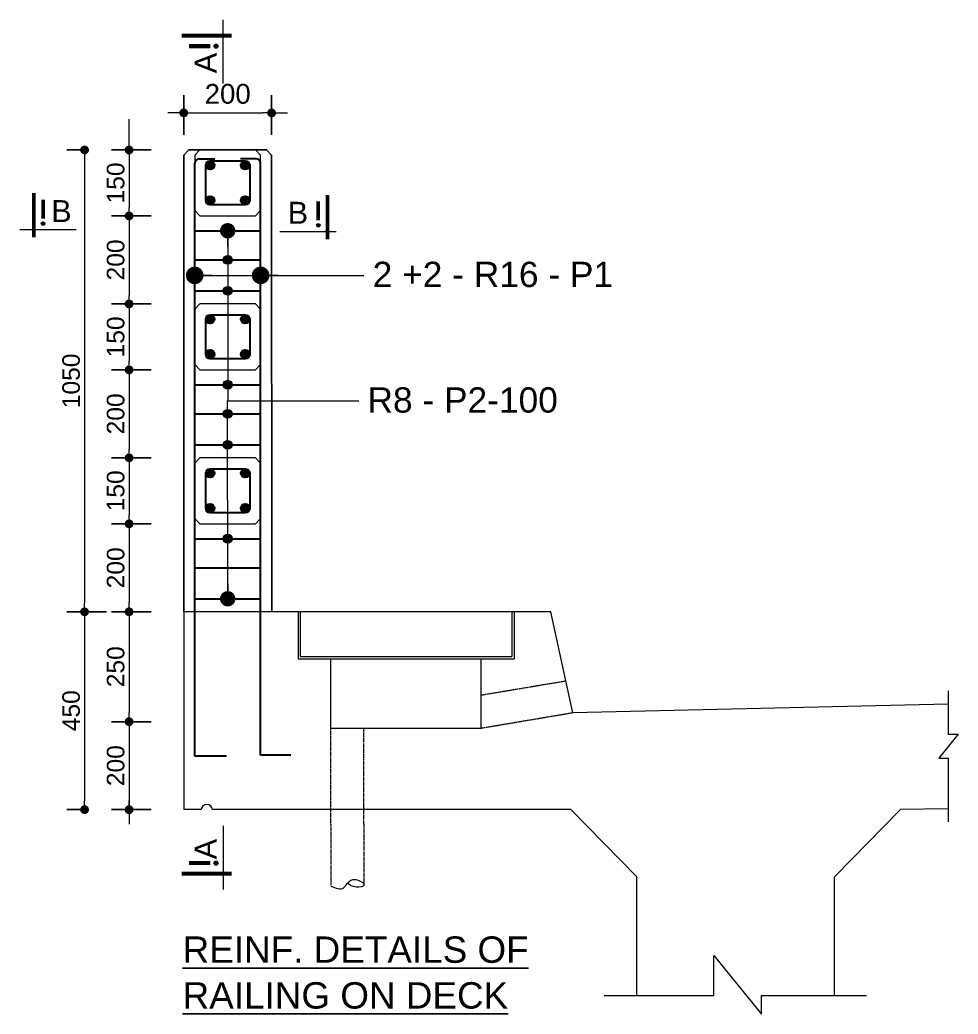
# Model space of a CAD drawing. Header units: millimetres. Extents: x 52966 to 62703, y 7652 to 27430.
# Drawn here: x 60064 to 62198, y 7726 to 9986 of the extents above; entities that cross this region are included whole.
import ezdxf

# ---------------------------------------------------------------- set-up
doc = ezdxf.new("R2010")
doc.units = ezdxf.units.MM
doc.header["$PDMODE"] = 3
doc.linetypes.add('HIDDEN', pattern=[9.524999999999999, 6.35, -3.175])
for name, color, linetype, lineweight in [('Ber', 12, 'Continuous', 30), ('Deck Slab', 11, 'Continuous', 25), ('Dimision', 4, 'Continuous', 18), ('duct', 151, 'Continuous', 13), ('Girder Line', 200, 'Continuous', 13), ('Pile', 7, 'Continuous', 20), ('Structue', 7, 'Continuous', 20), ('Structural Out Line', 151, 'Continuous', 18), ('Text', 7, 'Continuous', 18)]:
    doc.layers.add(name, color=color, linetype=linetype, lineweight=lineweight)
doc.styles.get("Standard").update_dxf_attribs({"font": 'arial.ttf'})
doc.dimstyles.new('ISO-25', dxfattribs={"dimtxt": 75, "dimasz": 28, "dimexe": 75, "dimexo": 45.625, "dimgap": 20, "dimtad": 1, "dimtoh": 1, "dimdec": 0, "dimtxsty": 'Standard', "dimblk": 'DOT', "dimcen": 300, "dimclrd": 256, "dimclre": 256, "dimclrt": 256, "dimadec": 0, "dimazin": 0, "dimtfac": 1, "dimtdec": 0, "dimtix": 1, "dimtmove": 0, "dimatfit": 3, "dimldrblk": 'DOT', "dimfxl": 1, "dimlwd": -1, "dimarcsym": 0})

# ---------------------------------------------------------------- blocks, each defined once
blk = doc.blocks.new('_Dot')
at = {"color": 0, "linetype": 'ByBlock', "lineweight": -2}
blk.add_line((-0.5, 0), (-1, 0), dxfattribs=at)
at = {"color": 0, "linetype": 'ByBlock', "const_width": 0.5}
blk.add_lwpolyline([(-0.25, 0, 1), (0.25, 0, 1)], format="xyb", close=True, dxfattribs=at)
blk = doc.blocks.new('*D1')
at = {"layer": 'Defpoints', "color": 0, "linetype": 'Continuous', "transparency": 16777216}
for p in [(60339.06584608146, 8640.668238507531), (60211.37055277939, 8190.840551741019), (60237.63530171766, 8190.840551741019)]:
    blk.add_point(p, dxfattribs=at)
at = {"layer": 'Dimision', "linetype": 'Continuous', "lineweight": -2, "transparency": 16777216}
for p, q in [((60261.37055277939, 8640.668238507531), (60171.37055277939, 8640.668238507531)), ((60211.37055277939, 8190.840551741019), (60171.37055277939, 8190.840551741019))]:
    blk.add_line(p, q, dxfattribs=at)
at = {"layer": 'Dimision', "linetype": 'Continuous', "transparency": 16777216}
blk.add_line((60211.37055277939, 8620.668238507531), (60211.37055277939, 8210.840551741017), dxfattribs=at)
at = {"layer": 'Dimision', "linetype": 'Continuous', "transparency": 16777216, "xscale": 20, "yscale": 20, "zscale": 20}
for p, rotation in [((60211.37055277939, 8640.668238507531), 90), ((60211.37055277939, 8190.840551741019), 270)]:
    blk.add_blockref('_Dot', p, dxfattribs=dict(at, rotation=rotation))
at = {"layer": 'Dimision', "linetype": 'Continuous', "transparency": 16777216, "insert": (60180.94763327051, 8415.754395124255), "char_height": 40, "attachment_point": 5, "rotation": 90}
blk.add_mtext('450', dxfattribs=at)
blk = doc.blocks.new('*D2')
at = {"layer": 'Defpoints', "color": 0, "linetype": 'Continuous', "transparency": 16777216}
for p in [(60411.94246890498, 8390.84055174102), (60312.63530171769, 8190.840551741019), (60436.94246890499, 8190.840551741019)]:
    blk.add_point(p, dxfattribs=at)
at = {"layer": 'Dimision', "linetype": 'Continuous', "lineweight": -2, "transparency": 16777216}
for p, q in [((60362.63530171769, 8390.84055174102), (60272.63530171769, 8390.84055174102)), ((60362.63530171769, 8190.840551741019), (60272.63530171769, 8190.840551741019))]:
    blk.add_line(p, q, dxfattribs=at)
at = {"layer": 'Dimision', "linetype": 'Continuous', "transparency": 16777216}
blk.add_line((60312.63530171769, 8370.84055174102), (60312.63530171769, 8210.840551741017), dxfattribs=at)
at = {"layer": 'Dimision', "linetype": 'Continuous', "transparency": 16777216, "xscale": 20, "yscale": 20, "zscale": 20}
for p, rotation in [((60312.63530171769, 8390.84055174102), 90), ((60312.63530171769, 8190.840551741019), 270)]:
    blk.add_blockref('_Dot', p, dxfattribs=dict(at, rotation=rotation))
at = {"layer": 'Dimision', "linetype": 'Continuous', "transparency": 16777216, "insert": (60282.2123822088, 8290.840551741), "char_height": 40, "attachment_point": 5, "rotation": 90}
blk.add_mtext('200', dxfattribs=at)
blk = doc.blocks.new('*D3')
at = {"layer": 'Defpoints', "color": 0, "linetype": 'Continuous', "transparency": 16777216}
for p in [(60436.94246890496, 8640.668238507531), (60312.63530171766, 8390.84055174102), (60411.94246890498, 8390.84055174102)]:
    blk.add_point(p, dxfattribs=at)
at = {"layer": 'Dimision', "linetype": 'Continuous', "lineweight": -2, "transparency": 16777216}
for p, q in [((60362.63530171766, 8640.668238507531), (60272.63530171766, 8640.668238507531)), ((60362.63530171766, 8390.84055174102), (60272.63530171766, 8390.84055174102))]:
    blk.add_line(p, q, dxfattribs=at)
at = {"layer": 'Dimision', "linetype": 'Continuous', "transparency": 16777216}
blk.add_line((60312.63530171766, 8620.668238507531), (60312.63530171766, 8410.84055174102), dxfattribs=at)
at = {"layer": 'Dimision', "linetype": 'Continuous', "transparency": 16777216, "xscale": 20, "yscale": 20, "zscale": 20}
for p, rotation in [((60312.63530171766, 8640.668238507531), 90), ((60312.63530171766, 8390.84055174102), 270)]:
    blk.add_blockref('_Dot', p, dxfattribs=dict(at, rotation=rotation))
at = {"layer": 'Dimision', "linetype": 'Continuous', "transparency": 16777216, "insert": (60282.21238220877, 8515.754395124257), "char_height": 40, "attachment_point": 5, "rotation": 90}
blk.add_mtext('250', dxfattribs=at)
blk = doc.blocks.new('*D6')
at = {"layer": 'Defpoints', "color": 0, "linetype": 'Continuous', "transparency": 16777216}
for p in [(60237.63530171767, 9690.668238507531), (60211.37055277939, 8640.668238507531), (60237.63530171767, 8640.668238507531)]:
    blk.add_point(p, dxfattribs=at)
at = {"layer": 'Dimision', "linetype": 'Continuous', "lineweight": -2, "transparency": 16777216}
for p, q in [((60211.37055277939, 9690.668238507531), (60171.37055277939, 9690.668238507531)), ((60211.37055277939, 8640.668238507531), (60171.37055277939, 8640.668238507531))]:
    blk.add_line(p, q, dxfattribs=at)
at = {"layer": 'Dimision', "linetype": 'Continuous', "transparency": 16777216}
blk.add_line((60211.37055277939, 9670.668238507531), (60211.37055277939, 8660.668238507531), dxfattribs=at)
at = {"layer": 'Dimision', "linetype": 'Continuous', "transparency": 16777216, "xscale": 20, "yscale": 20, "zscale": 20}
for p, rotation in [((60211.37055277939, 9690.668238507531), 90), ((60211.37055277939, 8640.668238507531), 270)]:
    blk.add_blockref('_Dot', p, dxfattribs=dict(at, rotation=rotation))
at = {"layer": 'Dimision', "linetype": 'Continuous', "transparency": 16777216, "insert": (60180.94763327051, 9165.668238507513), "char_height": 40, "attachment_point": 5, "rotation": 90}
blk.add_mtext('1050', dxfattribs=at)
blk = doc.blocks.new('*D7')
at = {"layer": 'Defpoints', "color": 0, "linetype": 'Continuous', "transparency": 16777216}
for p in [(60436.94246890498, 8840.668238507531), (60312.63530171767, 8640.668238507531), (60436.94246890498, 8640.668238507531)]:
    blk.add_point(p, dxfattribs=at)
at = {"layer": 'Dimision', "linetype": 'Continuous', "lineweight": -2, "transparency": 16777216}
for p, q in [((60362.63530171767, 8840.668238507531), (60272.63530171767, 8840.668238507531)), ((60362.63530171767, 8640.668238507531), (60272.63530171767, 8640.668238507531))]:
    blk.add_line(p, q, dxfattribs=at)
at = {"layer": 'Dimision', "linetype": 'Continuous', "transparency": 16777216}
blk.add_line((60312.63530171767, 8820.668238507531), (60312.63530171767, 8660.668238507531), dxfattribs=at)
at = {"layer": 'Dimision', "linetype": 'Continuous', "transparency": 16777216, "xscale": 20, "yscale": 20, "zscale": 20}
for p, rotation in [((60312.63530171767, 8840.668238507531), 90), ((60312.63530171767, 8640.668238507531), 270)]:
    blk.add_blockref('_Dot', p, dxfattribs=dict(at, rotation=rotation))
at = {"layer": 'Dimision', "linetype": 'Continuous', "transparency": 16777216, "insert": (60282.21238220879, 8740.668238507513), "char_height": 40, "attachment_point": 5, "rotation": 90}
blk.add_mtext('200', dxfattribs=at)
blk = doc.blocks.new('*D8')
at = {"layer": 'Defpoints', "color": 0, "linetype": 'Continuous', "transparency": 16777216}
for p in [(60436.94246890499, 8990.668238507531), (60312.63530171767, 8840.668238507531), (60436.94246890498, 8840.668238507531)]:
    blk.add_point(p, dxfattribs=at)
at = {"layer": 'Dimision', "linetype": 'Continuous', "lineweight": -2, "transparency": 16777216}
for p, q in [((60362.63530171767, 8990.668238507531), (60272.63530171767, 8990.668238507531)), ((60362.63530171767, 8840.668238507531), (60272.63530171767, 8840.668238507531))]:
    blk.add_line(p, q, dxfattribs=at)
at = {"layer": 'Dimision', "linetype": 'Continuous', "transparency": 16777216}
blk.add_line((60312.63530171767, 8970.668238507531), (60312.63530171767, 8860.668238507531), dxfattribs=at)
at = {"layer": 'Dimision', "linetype": 'Continuous', "transparency": 16777216, "xscale": 20, "yscale": 20, "zscale": 20}
for p, rotation in [((60312.63530171767, 8990.668238507531), 90), ((60312.63530171767, 8840.668238507531), 270)]:
    blk.add_blockref('_Dot', p, dxfattribs=dict(at, rotation=rotation))
at = {"layer": 'Dimision', "linetype": 'Continuous', "transparency": 16777216, "insert": (60282.21238220879, 8915.668238507513), "char_height": 40, "attachment_point": 5, "rotation": 90}
blk.add_mtext('150', dxfattribs=at)
blk = doc.blocks.new('*D9')
at = {"layer": 'Defpoints', "color": 0, "linetype": 'Continuous', "transparency": 16777216}
for p in [(60436.94246890499, 9190.668238507531), (60312.63530171767, 8990.668238507531), (60436.94246890499, 8990.668238507531)]:
    blk.add_point(p, dxfattribs=at)
at = {"layer": 'Dimision', "linetype": 'Continuous', "lineweight": -2, "transparency": 16777216}
for p, q in [((60362.63530171767, 9190.668238507531), (60272.63530171767, 9190.668238507531)), ((60362.63530171767, 8990.668238507531), (60272.63530171767, 8990.668238507531))]:
    blk.add_line(p, q, dxfattribs=at)
at = {"layer": 'Dimision', "linetype": 'Continuous', "transparency": 16777216}
blk.add_line((60312.63530171767, 9170.668238507531), (60312.63530171767, 9010.668238507531), dxfattribs=at)
at = {"layer": 'Dimision', "linetype": 'Continuous', "transparency": 16777216, "xscale": 20, "yscale": 20, "zscale": 20}
for p, rotation in [((60312.63530171767, 9190.668238507531), 90), ((60312.63530171767, 8990.668238507531), 270)]:
    blk.add_blockref('_Dot', p, dxfattribs=dict(at, rotation=rotation))
at = {"layer": 'Dimision', "linetype": 'Continuous', "transparency": 16777216, "insert": (60282.21238220879, 9090.668238507513), "char_height": 40, "attachment_point": 5, "rotation": 90}
blk.add_mtext('200', dxfattribs=at)
blk = doc.blocks.new('*D10')
at = {"layer": 'Defpoints', "color": 0, "linetype": 'Continuous', "transparency": 16777216}
for p in [(60436.94246890498, 9340.668238507531), (60312.63530171767, 9190.668238507531), (60436.94246890499, 9190.668238507531)]:
    blk.add_point(p, dxfattribs=at)
at = {"layer": 'Dimision', "linetype": 'Continuous', "lineweight": -2, "transparency": 16777216}
for p, q in [((60362.63530171767, 9340.668238507531), (60272.63530171767, 9340.668238507531)), ((60362.63530171767, 9190.668238507531), (60272.63530171767, 9190.668238507531))]:
    blk.add_line(p, q, dxfattribs=at)
at = {"layer": 'Dimision', "linetype": 'Continuous', "transparency": 16777216}
blk.add_line((60312.63530171767, 9320.668238507531), (60312.63530171767, 9210.668238507531), dxfattribs=at)
at = {"layer": 'Dimision', "linetype": 'Continuous', "transparency": 16777216, "xscale": 20, "yscale": 20, "zscale": 20}
for p, rotation in [((60312.63530171767, 9340.668238507531), 90), ((60312.63530171767, 9190.668238507531), 270)]:
    blk.add_blockref('_Dot', p, dxfattribs=dict(at, rotation=rotation))
at = {"layer": 'Dimision', "linetype": 'Continuous', "transparency": 16777216, "insert": (60282.21238220879, 9265.668238507513), "char_height": 40, "attachment_point": 5, "rotation": 90}
blk.add_mtext('150', dxfattribs=at)
blk = doc.blocks.new('*D11')
at = {"layer": 'Defpoints', "color": 0, "linetype": 'Continuous', "transparency": 16777216}
for p in [(60436.94246890499, 9540.668238507531), (60312.63530171767, 9340.668238507531), (60436.94246890498, 9340.668238507531)]:
    blk.add_point(p, dxfattribs=at)
at = {"layer": 'Dimision', "linetype": 'Continuous', "lineweight": -2, "transparency": 16777216}
for p, q in [((60362.63530171767, 9540.668238507531), (60272.63530171767, 9540.668238507531)), ((60362.63530171767, 9340.668238507531), (60272.63530171767, 9340.668238507531))]:
    blk.add_line(p, q, dxfattribs=at)
at = {"layer": 'Dimision', "linetype": 'Continuous', "transparency": 16777216}
blk.add_line((60312.63530171767, 9520.668238507531), (60312.63530171767, 9360.668238507531), dxfattribs=at)
at = {"layer": 'Dimision', "linetype": 'Continuous', "transparency": 16777216, "xscale": 20, "yscale": 20, "zscale": 20}
for p, rotation in [((60312.63530171767, 9540.668238507531), 90), ((60312.63530171767, 9340.668238507531), 270)]:
    blk.add_blockref('_Dot', p, dxfattribs=dict(at, rotation=rotation))
at = {"layer": 'Dimision', "linetype": 'Continuous', "transparency": 16777216, "insert": (60282.21238220879, 9440.668238507513), "char_height": 40, "attachment_point": 5, "rotation": 90}
blk.add_mtext('200', dxfattribs=at)
blk = doc.blocks.new('*D12')
at = {"layer": 'Defpoints', "color": 0, "linetype": 'Continuous', "transparency": 16777216}
for p in [(60436.94246890498, 9690.668238507531), (60312.63530171767, 9540.668238507531), (60436.94246890499, 9540.668238507531)]:
    blk.add_point(p, dxfattribs=at)
at = {"layer": 'Dimision', "linetype": 'Continuous', "lineweight": -2, "transparency": 16777216}
for p, q in [((60362.63530171767, 9690.668238507531), (60272.63530171767, 9690.668238507531)), ((60362.63530171767, 9540.668238507531), (60272.63530171767, 9540.668238507531))]:
    blk.add_line(p, q, dxfattribs=at)
at = {"layer": 'Dimision', "linetype": 'Continuous', "transparency": 16777216}
blk.add_line((60312.63530171767, 9670.668238507531), (60312.63530171767, 9560.668238507531), dxfattribs=at)
at = {"layer": 'Dimision', "linetype": 'Continuous', "transparency": 16777216, "xscale": 20, "yscale": 20, "zscale": 20}
for p, rotation in [((60312.63530171767, 9690.668238507531), 90), ((60312.63530171767, 9540.668238507531), 270)]:
    blk.add_blockref('_Dot', p, dxfattribs=dict(at, rotation=rotation))
at = {"layer": 'Dimision', "linetype": 'Continuous', "transparency": 16777216, "insert": (60282.21238220879, 9615.668238507513), "char_height": 40, "attachment_point": 5, "rotation": 90}
blk.add_mtext('150', dxfattribs=at)
blk = doc.blocks.new('*D13')
at = {"layer": 'Defpoints', "color": 0, "linetype": 'Continuous', "transparency": 16777216}
for p in [(60636.94246890493, 9774.998244768913), (60436.94246890493, 9678.668238507527), (60636.94246890493, 9678.668238507527)]:
    blk.add_point(p, dxfattribs=at)
at = {"layer": 'Dimision', "linetype": 'Continuous', "lineweight": -2, "transparency": 16777216}
for p, q in [((60436.94246890493, 9724.998244768913), (60436.94246890493, 9814.998244768913)), ((60636.94246890493, 9724.998244768913), (60636.94246890493, 9814.998244768913))]:
    blk.add_line(p, q, dxfattribs=at)
at = {"layer": 'Dimision', "linetype": 'Continuous', "transparency": 16777216}
blk.add_line((60456.94246890493, 9774.998244768913), (60616.94246890493, 9774.998244768913), dxfattribs=at)
at = {"layer": 'Dimision', "linetype": 'Continuous', "transparency": 16777216, "xscale": 20, "yscale": 20, "zscale": 20, "rotation": 180}
blk.add_blockref('_Dot', (60436.94246890493, 9774.998244768913), dxfattribs=at)
at = {"layer": 'Dimision', "linetype": 'Continuous', "transparency": 16777216, "xscale": 20, "yscale": 20, "zscale": 20}
blk.add_blockref('_Dot', (60636.94246890493, 9774.998244768913), dxfattribs=at)
at = {"layer": 'Dimision', "linetype": 'Continuous', "transparency": 16777216, "insert": (60536.94246890493, 9817.974029216388), "char_height": 45, "attachment_point": 5}
blk.add_mtext('200', dxfattribs=at)

msp = doc.modelspace()

# ---------------------------------------------------------------- hatches: boundary and pattern name
at = {"layer": 'Ber', "linetype": 'Continuous'}
h = msp.add_hatch(color=256, dxfattribs=at)
h.paths.add_polyline_path([(60486.94246890493, 9655.921104715993, 0.4142135623730951), (60496.94246890493, 9645.921104715993), (60496.94246890493, 9650.921104715993, -0.4142135623730941), (60501.94246890493, 9655.921104715993), (60506.94246890493, 9655.921104715993, 1)])
h.paths.add_polyline_path([(60496.94246890493, 9650.921104715993), (60496.94246890493, 9645.921104715993, 0.4142135623731483), (60506.94246890493, 9655.921104715993), (60501.94246890493, 9655.921104715993, 0.4142135623730941)], flags=17)
h = msp.add_hatch(color=256, dxfattribs=at)
h.paths.add_polyline_path([(60566.94246890495, 9655.921104715964, 0.4142135623730951), (60576.94246890495, 9645.921104715964), (60576.94246890495, 9650.921104715964, -0.4142135623730941), (60581.94246890495, 9655.921104715964), (60586.94246890495, 9655.921104715964, 1)])
h.paths.add_polyline_path([(60576.94246890495, 9650.921104715964), (60576.94246890495, 9645.921104715964, 0.4142135623731483), (60586.94246890495, 9655.921104715964), (60581.94246890495, 9655.921104715964, 0.4142135623730941)], flags=17)
h = msp.add_hatch(color=256, dxfattribs=at)
h.paths.add_polyline_path([(60486.94246890493, 9575.921104715964, 0.4142135623730951), (60496.94246890493, 9565.921104715964), (60496.94246890493, 9570.921104715964, -0.4142135623730941), (60501.94246890493, 9575.921104715964), (60506.94246890493, 9575.921104715964, 1)])
h.paths.add_polyline_path([(60496.94246890493, 9570.921104715964), (60496.94246890493, 9565.921104715964, 0.4142135623731483), (60506.94246890493, 9575.921104715964), (60501.94246890493, 9575.921104715964, 0.4142135623730941)], flags=17)
h = msp.add_hatch(color=256, dxfattribs=at)
h.paths.add_polyline_path([(60566.94246890493, 9575.921104715964, 0.4142135623730951), (60576.94246890493, 9565.921104715964), (60576.94246890493, 9570.921104715964, -0.4142135623730941), (60581.94246890493, 9575.921104715964), (60586.94246890493, 9575.921104715964, 1)])
h.paths.add_polyline_path([(60576.94246890493, 9570.921104715964), (60576.94246890493, 9565.921104715964, 0.4142135623731483), (60586.94246890493, 9575.921104715964), (60581.94246890493, 9575.921104715964, 0.4142135623730941)], flags=17)
h = msp.add_hatch(color=256, dxfattribs=at)
h.paths.add_polyline_path([(60486.94246890493, 9305.921104715993, 0.4142135623730951), (60496.94246890493, 9295.921104715993), (60496.94246890493, 9300.921104715993, -0.4142135623730941), (60501.94246890493, 9305.921104715993), (60506.94246890493, 9305.921104715993, 1)])
h.paths.add_polyline_path([(60496.94246890493, 9300.921104715993), (60496.94246890493, 9295.921104715993, 0.4142135623731483), (60506.94246890493, 9305.921104715993), (60501.94246890493, 9305.921104715993, 0.4142135623730941)], flags=17)
h = msp.add_hatch(color=256, dxfattribs=at)
h.paths.add_polyline_path([(60566.94246890495, 9305.921104715964, 0.4142135623730951), (60576.94246890495, 9295.921104715964), (60576.94246890495, 9300.921104715964, -0.4142135623730941), (60581.94246890495, 9305.921104715964), (60586.94246890495, 9305.921104715964, 1)])
h.paths.add_polyline_path([(60576.94246890495, 9300.921104715964), (60576.94246890495, 9295.921104715964, 0.4142135623731483), (60586.94246890495, 9305.921104715964), (60581.94246890495, 9305.921104715964, 0.4142135623730941)], flags=17)
h = msp.add_hatch(color=256, dxfattribs=at)
h.paths.add_polyline_path([(60486.94246890493, 9225.921104715964, 0.4142135623730951), (60496.94246890493, 9215.921104715964), (60496.94246890493, 9220.921104715964, -0.4142135623730941), (60501.94246890493, 9225.921104715964), (60506.94246890493, 9225.921104715964, 1)])
h.paths.add_polyline_path([(60496.94246890493, 9220.921104715964), (60496.94246890493, 9215.921104715964, 0.4142135623731483), (60506.94246890493, 9225.921104715964), (60501.94246890493, 9225.921104715964, 0.4142135623730941)], flags=17)
h = msp.add_hatch(color=256, dxfattribs=at)
h.paths.add_polyline_path([(60566.94246890493, 9225.921104715964, 0.4142135623730951), (60576.94246890493, 9215.921104715964), (60576.94246890493, 9220.921104715964, -0.4142135623730941), (60581.94246890493, 9225.921104715964), (60586.94246890493, 9225.921104715964, 1)])
h.paths.add_polyline_path([(60576.94246890493, 9220.921104715964), (60576.94246890493, 9215.921104715964, 0.4142135623731483), (60586.94246890493, 9225.921104715964), (60581.94246890493, 9225.921104715964, 0.4142135623730941)], flags=17)
h = msp.add_hatch(color=256, dxfattribs=at)
h.paths.add_polyline_path([(60486.94246890493, 8955.921104715993, 0.4142135623730951), (60496.94246890493, 8945.921104715993), (60496.94246890493, 8950.921104715993, -0.4142135623730941), (60501.94246890493, 8955.921104715993), (60506.94246890493, 8955.921104715993, 1)])
h.paths.add_polyline_path([(60496.94246890493, 8950.921104715993), (60496.94246890493, 8945.921104715993, 0.4142135623731483), (60506.94246890493, 8955.921104715993), (60501.94246890493, 8955.921104715993, 0.4142135623730941)], flags=17)
h = msp.add_hatch(color=256, dxfattribs=at)
h.paths.add_polyline_path([(60566.94246890495, 8955.921104715964, 0.4142135623730951), (60576.94246890495, 8945.921104715964), (60576.94246890495, 8950.921104715964, -0.4142135623730941), (60581.94246890495, 8955.921104715964), (60586.94246890495, 8955.921104715964, 1)])
h.paths.add_polyline_path([(60576.94246890495, 8950.921104715964), (60576.94246890495, 8945.921104715964, 0.4142135623731483), (60586.94246890495, 8955.921104715964), (60581.94246890495, 8955.921104715964, 0.4142135623730941)], flags=17)
h = msp.add_hatch(color=256, dxfattribs=at)
h.paths.add_polyline_path([(60486.94246890493, 8875.921104715964, 0.4142135623730951), (60496.94246890493, 8865.921104715964), (60496.94246890493, 8870.921104715964, -0.4142135623730941), (60501.94246890493, 8875.921104715964), (60506.94246890493, 8875.921104715964, 1)])
h.paths.add_polyline_path([(60496.94246890493, 8870.921104715964), (60496.94246890493, 8865.921104715964, 0.4142135623731483), (60506.94246890493, 8875.921104715964), (60501.94246890493, 8875.921104715964, 0.4142135623730941)], flags=17)
h = msp.add_hatch(color=256, dxfattribs=at)
h.paths.add_polyline_path([(60566.94246890493, 8875.921104715964, 0.4142135623730951), (60576.94246890493, 8865.921104715964), (60576.94246890493, 8870.921104715964, -0.4142135623730941), (60581.94246890493, 8875.921104715964), (60586.94246890493, 8875.921104715964, 1)])
h.paths.add_polyline_path([(60576.94246890493, 8870.921104715964), (60576.94246890493, 8865.921104715964, 0.4142135623731483), (60586.94246890493, 8875.921104715964), (60581.94246890493, 8875.921104715964, 0.4142135623730941)], flags=17)
at = {"layer": 'Dimision', "linetype": 'Continuous'}
h = msp.add_hatch(color=256, dxfattribs=at)
h.paths.add_polyline_path([(60526.84853966191, 9440.668238507527, 0.4142135623730951), (60536.84853966191, 9430.668238507527), (60536.84853966191, 9435.668238507527, -0.4142135623730941), (60541.84853966191, 9440.668238507527), (60546.84853966191, 9440.668238507527, 1)])
h.paths.add_polyline_path([(60536.84853966191, 9435.668238507527), (60536.84853966191, 9430.668238507527, 0.4142135623731483), (60546.84853966191, 9440.668238507527), (60541.84853966191, 9440.668238507527, 0.4142135623730941)], flags=17)
h = msp.add_hatch(color=256, dxfattribs=at)
h.paths.add_polyline_path([(60526.94246890495, 9370.274219656569, 0.4142135623730951), (60536.94246890495, 9360.274219656569), (60536.94246890495, 9365.274219656569, -0.4142135623730941), (60541.94246890495, 9370.274219656569), (60546.94246890495, 9370.274219656569, 1)])
h.paths.add_polyline_path([(60536.94246890495, 9365.274219656569), (60536.94246890495, 9360.274219656569, 0.4142135623731483), (60546.94246890495, 9370.274219656569), (60541.94246890495, 9370.274219656569, 0.4142135623730941)], flags=17)
h = msp.add_hatch(color=256, dxfattribs=at)
h.paths.add_polyline_path([(60526.84853966191, 9156.91694352517, 0.4142135623730951), (60536.84853966191, 9146.91694352517), (60536.84853966191, 9151.91694352517, -0.4142135623730941), (60541.84853966191, 9156.91694352517), (60546.84853966191, 9156.91694352517, 1)])
h.paths.add_polyline_path([(60536.84853966191, 9151.91694352517), (60536.84853966191, 9146.91694352517, 0.4142135623731483), (60546.84853966191, 9156.91694352517), (60541.84853966191, 9156.91694352517, 0.4142135623730941)], flags=17)
h = msp.add_hatch(color=256, dxfattribs=at)
h.paths.add_polyline_path([(60526.84853966191, 9090.668238507527, 0.4142135623730951), (60536.84853966191, 9080.668238507527), (60536.84853966191, 9085.668238507527, -0.4142135623730941), (60541.84853966191, 9090.668238507527), (60546.84853966191, 9090.668238507527, 1)])
h.paths.add_polyline_path([(60536.84853966191, 9085.668238507527), (60536.84853966191, 9080.668238507527, 0.4142135623731483), (60546.84853966191, 9090.668238507527), (60541.84853966191, 9090.668238507527, 0.4142135623730941)], flags=17)
h = msp.add_hatch(color=256, dxfattribs=at)
h.paths.add_polyline_path([(60526.84853966191, 9020.274219656569, 0.4142135623730951), (60536.84853966191, 9010.274219656569), (60536.84853966191, 9015.274219656569, -0.4142135623730941), (60541.84853966191, 9020.274219656569), (60546.84853966191, 9020.274219656569, 1)])
h.paths.add_polyline_path([(60536.84853966191, 9015.274219656569), (60536.84853966191, 9010.274219656569, 0.4142135623731483), (60546.84853966191, 9020.274219656569), (60541.84853966191, 9020.274219656569, 0.4142135623730941)], flags=17)
h = msp.add_hatch(color=256, dxfattribs=at)
h.paths.add_polyline_path([(60526.84853966189, 8806.91694352517, 0.4142135623730951), (60536.84853966189, 8796.91694352517), (60536.84853966189, 8801.91694352517, -0.4142135623730941), (60541.84853966189, 8806.91694352517), (60546.84853966189, 8806.91694352517, 1)])
h.paths.add_polyline_path([(60536.84853966189, 8801.91694352517), (60536.84853966189, 8796.91694352517, 0.4142135623731483), (60546.84853966189, 8806.91694352517), (60541.84853966189, 8806.91694352517, 0.4142135623730941)], flags=17)
at = {"layer": 'Pile', "ltscale": 5}
h = msp.add_hatch(color=5, dxfattribs=at)
h.set_gradient(color1=(0, 0, 255), one_color=1, tint=1, name='CYLINDER')
h.paths.add_polyline_path([(60510.44447955162, 9931.207788077883, -1), (60510.44447955162, 9921.921777015728, -1)])
h = msp.add_hatch(color=5, dxfattribs=at)
h.set_gradient(color1=(0, 0, 255), one_color=1, tint=1, name='CYLINDER')
h.paths.add_polyline_path([(60113.04215857307, 9523.210019208493, 1), (60121.253552718, 9523.210019208493, 1)])
h = msp.add_hatch(color=5, dxfattribs=at)
h.set_gradient(color1=(0, 0, 255), one_color=1, tint=1, name='CYLINDER')
h.paths.add_polyline_path([(60747.12883621336, 9519.302855645337, -1), (60738.91744206844, 9519.302855645337, -1)])
h = msp.add_hatch(color=5, dxfattribs=at)
h.set_gradient(color1=(0, 0, 255), one_color=1, tint=1, name='CYLINDER')
h.paths.add_polyline_path([(60510.44447955162, 8064.637162487548, 1), (60510.44447955162, 8073.923173549703, 1)])

# ---------------------------------------------------------------- linework, layer by layer
at = {"layer": 'Ber', "linetype": 'Continuous'}
for p, q in [((60461.94246890495, 8312.343032415318), (60461.94246890495, 9660.297151325418)), ((60471.94246890495, 9670.297151325418), (60507.50279074266, 9670.297151325418)), ((60601.94246890493, 9670.297151325418), (60566.38214706723, 9670.297151325418)), ((60611.94246890493, 8315.086555410673), (60611.94246890493, 9660.297151325418)), ((60461.94246890495, 9506.91694352517), (60611.94246890495, 9506.91694352517)), ((60461.94246890496, 9440.668238507527), (60611.94246890495, 9440.668238507527)), ((60461.94246890495, 9370.274219656569), (60611.94246890495, 9370.274219656569)), ((60461.94246890493, 9156.91694352517), (60611.94246890493, 9156.91694352517)), ((60461.94246890495, 9090.668238507527), (60611.94246890493, 9090.668238507527)), ((60461.94246890493, 9020.274219656569), (60611.94246890493, 9020.274219656569)), ((60461.94246890495, 8806.91694352517), (60611.94246890493, 8806.91694352517)), ((60461.94246890495, 8740.668238507527), (60611.94246890493, 8740.668238507527)), ((60461.94246890495, 8670.274219656569), (60611.94246890493, 8670.274219656569))]:
    msp.add_line(p, q, dxfattribs=at)
at = {"layer": 'Ber'}
for p, q in [((60534.57783492211, 8312.343032415376), (60461.94246890495, 8312.343032415347)), ((60680.77610231611, 8315.086555410673), (60611.94246890493, 8315.086555410673))]:
    msp.add_line(p, q, dxfattribs=at)
at = {"layer": 'Ber', "linetype": 'Continuous'}
for points in [[(60496.94246890493, 9665.921104715964), (60576.94246890495, 9665.921104715964, -0.414213562373095), (60586.94246890495, 9655.921104715964), (60586.94246890493, 9575.921104715964, -0.4142135623730955), (60576.94246890493, 9565.921104715964), (60496.94246890493, 9565.921104715964, -0.4142135623730678), (60486.94246890493, 9575.921104715964), (60486.94246890493, 9655.921104715964, -0.4142135623731091)], [(60496.94246890493, 9315.921104715964), (60576.94246890495, 9315.921104715964, -0.414213562373095), (60586.94246890495, 9305.921104715964), (60586.94246890493, 9225.921104715964, -0.4142135623730955), (60576.94246890493, 9215.921104715964), (60496.94246890493, 9215.921104715964, -0.4142135623730678), (60486.94246890493, 9225.921104715964), (60486.94246890493, 9305.921104715964, -0.4142135623731091)], [(60496.94246890493, 8965.921104715964), (60576.94246890495, 8965.921104715964, -0.414213562373095), (60586.94246890495, 8955.921104715964), (60586.94246890493, 8875.921104715964, -0.4142135623730955), (60576.94246890493, 8865.921104715964), (60496.94246890493, 8865.921104715964, -0.4142135623730678), (60486.94246890493, 8875.921104715964), (60486.94246890493, 8955.921104715964, -0.4142135623731091)]]:
    msp.add_lwpolyline(points, format="xyb", close=True, dxfattribs=at)
for centre in [(60496.94246890493, 9655.921104715993), (60576.94246890495, 9655.921104715964), (60496.94246890493, 9575.921104715964), (60576.94246890493, 9575.921104715964), (60496.94246890493, 9305.921104715993), (60576.94246890495, 9305.921104715964), (60496.94246890493, 9225.921104715964), (60576.94246890493, 9225.921104715964), (60496.94246890493, 8955.921104715993), (60576.94246890495, 8955.921104715964), (60496.94246890493, 8875.921104715964), (60576.94246890493, 8875.921104715964)]:
    msp.add_circle(centre, 10, dxfattribs=at)
for centre, start, end in [((60471.94246890495, 9660.297151325418), 90, 180), ((60601.94246890493, 9660.297151325418), 0, 90)]:
    msp.add_arc(centre, 10, start, end, dxfattribs=at)
at = {"layer": 'Deck Slab', "linetype": 'Continuous'}
for p, q in [((60448.94246890493, 9690.668238507527), (60436.94246890493, 9678.668238507527)), ((60436.94246890493, 8640.668238507527), (60436.94246890493, 9678.668238507527)), ((60448.94246890493, 9690.668238507527), (60624.94246890493, 9690.668238507527)), ((60636.94246890493, 9678.668238507527), (60624.94246890493, 9690.668238507527)), ((60637.33418203416, 8640.668238507527), (60636.94246890493, 9678.668238507527))]:
    msp.add_line(p, q, dxfattribs=at)
at = {"layer": 'Dimision', "linetype": 'Continuous', "ltscale": 0.1}
for p, q in [((60436.94246890493, 9774.998244768913), (60400.54994436049, 9774.998244768913)), ((60636.94246890493, 9774.998244768913), (60673.33499344939, 9774.998244768913))]:
    msp.add_line(p, q, dxfattribs=at)
at = {"layer": 'Dimision'}
msp.add_line((60312.63530171766, 9690.668238507527), (60312.63530171766, 9760.936400666922), dxfattribs=at)
at = {"layer": 'Dimision', "linetype": 'Continuous'}
msp.add_line((60312.63530171763, 8210.840551741016), (60312.63530171763, 8157.877585480224), dxfattribs=at)
msp.add_lwpolyline([(62175.42205183253, 8460.854894648632), (62175.42205183253, 8362.296591346154), (62198.42451114151, 8362.296591346154), (62154.24818870939, 8307.985548203726), (62175.42205183253, 8307.985548203726), (62175.42205183253, 8163.42690147818)], dxfattribs=at)
for centre in [(60536.84853966191, 9440.668238507527), (60536.94246890495, 9370.274219656569), (60536.84853966191, 9156.91694352517), (60536.84853966191, 9090.668238507527), (60536.84853966191, 9020.274219656569), (60536.84853966189, 8806.91694352517)]:
    msp.add_circle(centre, 10, dxfattribs=at)
at = {"layer": 'duct'}
for p, q in [((60696.9335661518, 8638.733918957803), (60696.9335661518, 8533.733918957803)), ((60701.9335661518, 8638.733918957803), (60701.9335661518, 8538.733918957803)), ((61183.26802879847, 8638.733918957803), (61183.26802879847, 8538.733918957803)), ((61188.26802879847, 8638.733918957803), (61188.26802879847, 8533.733918957803)), ((60696.9335661518, 8533.733918957803), (61188.26802879847, 8533.733918957803)), ((60701.9335661518, 8538.733918957803), (61183.26802879847, 8538.733918957803)), ((60771.9335661518, 8375.464293743606), (60771.9335661518, 8533.733918957803)), ((61113.26802879847, 8375.464293743606), (61113.26802879847, 8533.733918957803)), ((61113.26802879847, 8375.464293743606), (60771.9335661518, 8375.464293743606))]:
    msp.add_line(p, q, dxfattribs=at)
at = {"layer": 'duct', "linetype": 'HIDDEN', "ltscale": 0.3}
for p, q in [((60771.9335661518, 8157.0123880345), (60771.9335661518, 8375.464293743606)), ((60846.9335661518, 8158.171081858427), (60846.9335661518, 8375.464293743606)), ((60771.9335661518, 8157.0123880345), (60771.9335661518, 8019.053478505883)), ((60846.9335661518, 8158.171081858423), (60846.9335661518, 8019.053478505883))]:
    msp.add_line(p, q, dxfattribs=at)
at = {"layer": 'duct'}
msp.add_spline([(60771.9335661518, 8016.766594775645), (60800.75612265358, 8013.245869863078), (60809.235963046, 8023.601949277576), (60828.14083727995, 8031.796361080562), (60847.05570864803, 8019.359233464804), (60829.41896535437, 8014.844936787506), (60809.235963046, 8023.601949277576)], degree=3, dxfattribs=at)
at = {"layer": 'Pile', "ltscale": 5}
for p, q in [((60526.57628894871, 9841.419630333987), (60526.57628894871, 9986.386479421579)), ((60192.43964667073, 9508.94505179205), (60064.24898139597, 9508.94505179205)), ((60655.68736169857, 9505.037888228895), (60783.87802697333, 9505.037888228895)), ((60526.57628894869, 8154.425320231445), (60526.57628894869, 8009.458471143853))]:
    msp.add_line(p, q, dxfattribs=at)
for points, const_width in [([(60546.10843049029, 9950.493490198978), (60432.06773874415, 9950.493490198978)], 9.286011062157852), ([(60497.43948090737, 9926.564782546806), (60448.77053132445, 9926.564782546806)], 9.286011062157852), ([(60095.98828038815, 9491.673253210409), (60095.98828038815, 9592.516668345257)], 8.21139414493023), ([(60764.1827143983, 9487.766089647253), (60764.1827143983, 9588.609504782102)], 8.21139414493023), ([(60117.14785564554, 9534.71002378606), (60117.14785564554, 9577.74679436171)], 8.21139414493023), ([(60743.0231391409, 9530.802860222904), (60743.0231391409, 9573.839630798555)], 8.21139414493023), ([(60497.43948090736, 8069.280168018626), (60448.77053132445, 8069.280168018626)], 9.286011062157852), ([(60546.10843049028, 8045.351460366453), (60432.06773874415, 8045.351460366453)], 9.286011062157852)]:
    msp.add_lwpolyline(points, dxfattribs=dict(at, const_width=const_width))
for centre, radius in [((60510.44447955162, 9926.564782546806), 4.643005531078926), ((60117.14785564554, 9523.210019208493), 4.105697072465115), ((60743.0231391409, 9519.302855645337), 4.105697072465115), ((60510.44447955162, 8069.280168018626), 4.643005531078926)]:
    msp.add_circle(centre, radius, dxfattribs=at)
at = {"layer": 'Structue', "ltscale": 10}
for p, q in [((61271.7989812319, 8640.668238507527), (60436.94246890493, 8640.668238507527)), ((60436.94246890493, 8640.668238507527), (60436.94246890493, 8190.840551741016)), ((61321.7989812319, 8410.668238507527), (61271.7989812319, 8640.668238507527)), ((62175.42205183253, 8430.328534182112), (61321.7989812319, 8410.668238507527)), ((60476.95918818562, 8190.840551741016), (60436.94246890496, 8190.840551741016)), ((61317.43725910566, 8190.840551740986), (60501.93918017919, 8190.840551741016)), ((61467.40726810267, 8037.841151561037), (61317.43725910566, 8190.840551740986)), ((61917.40726810267, 8037.841151561037), (62067.37727709969, 8190.840551740986)), ((62175.42205183253, 8193.001447235634), (62067.37727709969, 8190.840551740986)), ((61467.40726810267, 7768.334702666996), (61467.40726810267, 8037.841151561066)), ((61917.40726810269, 7768.334702666996), (61917.40726810267, 8037.841151561037))]:
    msp.add_line(p, q, dxfattribs=at)
at = {"layer": 'Structue', "linetype": 'HIDDEN', "ltscale": 0.25}
for p, q in [((61306.09284878788, 8482.916447749993), (61113.26802879847, 8450.673547562112)), ((61321.7989812319, 8410.668238507527), (61113.26802879847, 8375.464293743606))]:
    msp.add_line(p, q, dxfattribs=at)
at = {"layer": 'Structue', "ltscale": 10}
msp.add_lwpolyline([(61393.42020720827, 7768.334702666996), (61642.77350335482, 7768.334702666996), (61642.77350335482, 7859.339621284949), (61751.39558963968, 7725.986976420712), (61751.39558963968, 7768.334702666996), (61989.70215873334, 7768.334702666996)], dxfattribs=at)
at = {"layer": 'Structue'}
msp.add_arc((60489.44918418241, 8190.340551741016), 12.5, 2.292442776423049, 177.7075572235769, dxfattribs=at)
at = {"layer": 'Structural Out Line'}
for points in [[(60473.94246890493, 9540.668238507527), (60599.94246890493, 9540.668238507527), (60611.94246890493, 9552.668238507527), (60611.94246890493, 9678.668238507527), (60599.94246890493, 9690.668238507527), (60473.94246890493, 9690.668238507527), (60461.94246890493, 9678.668238507527), (60461.94246890493, 9552.668238507527)], [(60473.94246890493, 9190.668238507527), (60599.94246890493, 9190.668238507527), (60611.94246890493, 9202.668238507527), (60611.94246890493, 9328.668238507527), (60599.94246890493, 9340.668238507527), (60473.94246890493, 9340.668238507527), (60461.94246890493, 9328.668238507527), (60461.94246890493, 9202.668238507527)], [(60473.94246890493, 8840.668238507527), (60599.94246890493, 8840.668238507527), (60611.94246890493, 8852.668238507527), (60611.94246890493, 8978.668238507527), (60599.94246890493, 8990.668238507527), (60473.94246890493, 8990.668238507527), (60461.94246890493, 8978.668238507527), (60461.94246890493, 8852.668238507527)]]:
    msp.add_lwpolyline(points, close=True, dxfattribs=at)

# ---------------------------------------------------------------- texts
at = {"layer": 'Deck Slab', "linetype": 'Continuous', "char_height": 60, "attachment_point": 1}
for s, insert in [('{\\LREINF. DETAILS OF}', (60434.50871441227, 7902.611897352503)), ('{\\LRAILING ON DECK}', (60434.50871441227, 7798.565601325887))]:
    msp.add_mtext(s, dxfattribs=dict(at, insert=insert))
at = {"layer": 'Girder Line'}
for p in [(60511.63328340604, 9864.970244294063), (60511.63328340604, 8077.810539003871)]:
    msp.add_text('A', height=50, rotation=90, dxfattribs=at).set_placement(p)
for p in [(60135.49167432048, 9526.709664304713), (60673.44679310423, 9522.802500741558)]:
    msp.add_text('B', height=50, dxfattribs=at).set_placement(p)
at = {"layer": 'Text', "linetype": 'Continuous', "char_height": 57.49999999999999, "attachment_point": 1}
for s, insert in [('2 +2 - R16 - P1 ', (60866.75519759141, 9436.520075476546)), ('R8 - P2-100', (60854.93539445575, 9150.994503967851))]:
    msp.add_mtext(s, dxfattribs=dict(at, insert=insert))

# ---------------------------------------------------------------- dimensions: what is measured, and where the dimension line sits
at = {"layer": 'Dimision', "linetype": 'Continuous'}
dim = msp.add_linear_dim(base=(60636.94246890493, 9774.998244768913), p1=(60436.94246890493, 9678.668238507527), p2=(60636.94246890493, 9678.668238507527), dimstyle='ISO-25', override={"dimtxt": 45, "dimasz": 20, "dimexe": 40, "dimtmove": 1, "dimfxl": 50, "dimfxlon": 1}, dxfattribs=at)
dim.commit()
dim.dimension.update_dxf_attribs({"geometry": '*D13', "text_midpoint": (60536.94246890493, 9817.974029216388)})
for base, p1, p2, picture, middle in [((60211.37055277939, 8640.668238507531), (60237.63530171764, 9690.668238507527), (60237.63530171764, 8640.668238507527), '*D6', (60180.94763327051, 9165.668238507513)), ((60312.63530171767, 9540.668238507531), (60436.94246890495, 9690.668238507527), (60436.94246890496, 9540.668238507527), '*D12', (60282.21238220879, 9615.668238507513)), ((60312.63530171767, 9340.668238507531), (60436.94246890496, 9540.668238507527), (60436.94246890495, 9340.668238507527), '*D11', (60282.21238220879, 9440.668238507513)), ((60312.63530171767, 9190.668238507531), (60436.94246890495, 9340.668238507527), (60436.94246890496, 9190.668238507527), '*D10', (60282.21238220879, 9265.668238507513)), ((60312.63530171767, 8990.668238507531), (60436.94246890496, 9190.668238507527), (60436.94246890496, 8990.668238507527), '*D9', (60282.21238220879, 9090.668238507513)), ((60312.63530171767, 8640.668238507531), (60436.94246890495, 8840.668238507527), (60436.94246890495, 8640.668238507527), '*D7', (60282.21238220879, 8740.668238507513)), ((60211.37055277939, 8190.840551741019), (60339.06584608143, 8640.668238507527), (60237.63530171763, 8190.840551741016), '*D1', (60180.94763327051, 8415.754395124255)), ((60312.63530171766, 8390.84055174102), (60436.94246890493, 8640.668238507527), (60411.94246890495, 8390.840551741016), '*D3', (60282.21238220877, 8515.754395124257))]:
    dim = msp.add_linear_dim(base=base, p1=p1, p2=p2, angle=90, dimstyle='ISO-25', override={"dimtxt": 40, "dimasz": 20, "dimexe": 40, "dimgap": 10, "dimtmove": 1, "dimfxl": 50, "dimfxlon": 1}, dxfattribs=at)
    dim.commit()
    dim.dimension.update_dxf_attribs({"geometry": picture, "text_midpoint": middle})
dim = msp.add_aligned_dim(p1=(60436.94246890496, 8990.668238507527), p2=(60436.94246890495, 8840.668238507527), distance=-124.3071671872749, dimstyle='ISO-25', override={"dimtxt": 40, "dimasz": 20, "dimexe": 40, "dimgap": 10, "dimtmove": 1, "dimfxl": 50, "dimfxlon": 1}, dxfattribs=at)
dim.commit()
dim.dimension.update_dxf_attribs({"geometry": '*D8', "text_midpoint": (60282.21238220879, 8915.668238507513)})
dim = msp.add_linear_dim(base=(60312.63530171769, 8190.840551741019), p1=(60411.94246890495, 8390.840551741016), p2=(60436.94246890496, 8190.840551741016), angle=90, text='200', dimstyle='ISO-25', override={"dimtxt": 40, "dimasz": 20, "dimexe": 40, "dimgap": 10, "dimtmove": 1, "dimfxl": 50, "dimfxlon": 1}, dxfattribs=at)
dim.commit()
dim.dimension.update_dxf_attribs({"geometry": '*D2', "text_midpoint": (60282.2123822088, 8290.840551741)})

# ---------------------------------------------------------------- leaders
for points, override in [([(60536.94246890495, 9506.91694352517), (60536.94246890495, 9119.987469298447), (60835.00746480734, 9119.987469298447)], {"dimasz": 35}), ([(60461.94246890495, 9405.5130408071), (60846.82726794299, 9405.5130408071)], {"dimasz": 40}), ([(60611.94246890493, 9405.5130408071), (60846.82726794299, 9405.5130408071)], {"dimasz": 40}), ([(60536.94246890493, 8670.274219656569), (60536.84853966188, 9119.987469298447), (60835.00746480734, 9119.987469298447)], {"dimasz": 35})]:
    msp.add_leader(points, dimstyle='ISO-25', override=override, dxfattribs=at)

doc.saveas('drawing.dxf')
